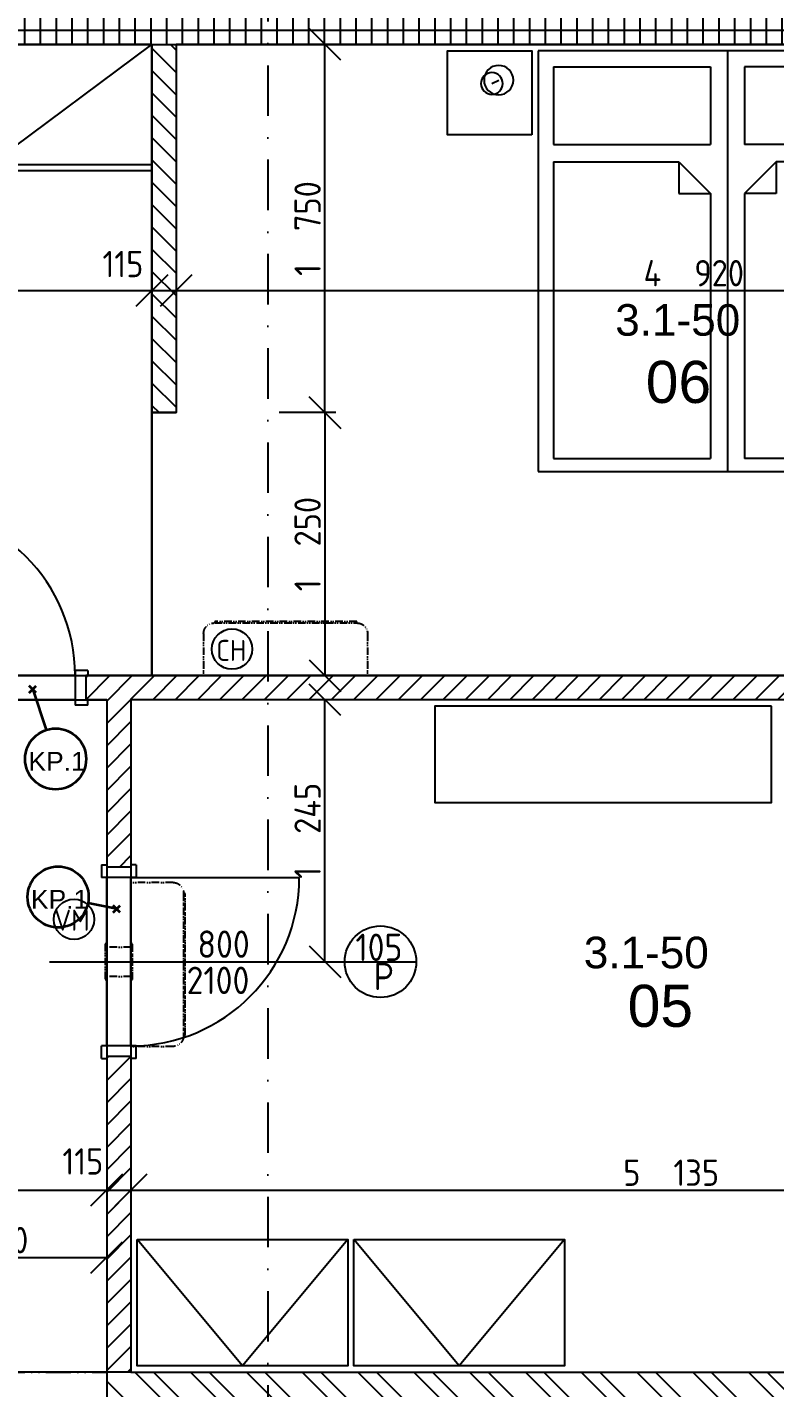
# Model space of a CAD drawing. Extents: x 4511820 to 5180432, y -1526536 to -944957.
# Drawn here: x 5034913 to 5038466, y -1162499 to -1156032 of the extents above; entities that cross this region are included whole.
import ezdxf

# ---------------------------------------------------------------- set-up
doc = ezdxf.new("R2010")
doc.units = 0
doc.header["$MEASUREMENT"] = 0
doc.linetypes.add('ACAD_ISO12W100', pattern=[22, 12, -3, 0.5, -3, 0.5, -3])
doc.linetypes.add('BODKOCIARKOVANA_3', pattern=[5.6, 3, -1.3, 0, -1.3])
doc.layers.get('0').update_dxf_attribs({"linetype": 'CONTINUOUS'})
doc.layers.get('Defpoints').update_dxf_attribs({"color": 61, "linetype": 'CONTINUOUS'})
for name, color, linetype in [('DVERE', 45, 'CONTINUOUS'), ('KÓTY', 4, 'CONTINUOUS'), ('MÚRY', 1, 'CONTINUOUS'), ('osi', 253, 'CONTINUOUS'), ('Plochy', 41, 'CONTINUOUS'), ('POPIS', 7, 'CONTINUOUS'), ('TENKÁ', 7, 'CONTINUOUS'), ('ZARIADENIE', 47, 'CONTINUOUS'), ('ZZ-chladenie', 133, 'CONTINUOUS'), ('zz-vetr', 52, 'CONTINUOUS'), ('ŠRAFY', 82, 'CONTINUOUS')]:
    doc.layers.add(name, color=color, linetype=linetype)
doc.layers.add('preklady', color=74, linetype='CONTINUOUS', lineweight=35)
doc.styles.add('ARIAL', font='arial.ttf')
doc.styles.add('STYLE1', font='isocp.shx')
doc.dimstyles.new('STANDARD-50', dxfattribs={"dimtxt": 125, "dimasz": 150, "dimexe": 10, "dimexo": 200, "dimgap": 20, "dimtad": 1, "dimdsep": 46, "dimlunit": 6, "dimtxsty": 'STYLE1', "dimblk1": 'OBLIQUE', "dimblk2": 'OBLIQUE', "dimsah": 1, "dimcen": 2.5, "dimse1": 1, "dimse2": 1, "dimadec": 0, "dimazin": 0, "dimtfac": 1, "dimtmove": 1, "dimatfit": 3, "dimldrblk": 'OBLIQUE', "dimfxl": 1, "dimtolj": 1, "dimtzin": 0, "dimarcsym": 0})
pattern_1 = [(45, (515270.5, 303822), (-53.0330086, 53.0330086), [])]

# ---------------------------------------------------------------- blocks, each defined once
blk = doc.blocks.new('DVOJPOSTEL')
at = {"layer": 'ZARIADENIE', "ltscale": 0.25}
for p, q in [((4444359, -1314665.2), (4444359, -1312665.2)), ((4444359, -1312665.2), (4446159, -1312665.2)), ((4445259, -1312665.2), (4445259, -1314665.2)), ((4446159, -1312665.2), (4446159, -1314665.2)), ((4444139.6, -1312821.2), (4444171.8, -1312805.1)), ((4446378.4, -1312821.2), (4446346.2, -1312805.1)), ((4446159, -1314665.2), (4444359, -1314665.2))]:
    blk.add_line(p, q, dxfattribs=at)
at = {"layer": 'ZARIADENIE', "color": 76, "ltscale": 0.25}
for p, q in [((4444432.3, -1312741.6), (4445177.9, -1312741.6)), ((4444432.3, -1312741.6), (4444432.3, -1313110.9)), ((4445177.9, -1312741.6), (4445177.9, -1313110.9)), ((4446085.7, -1312741.6), (4445340.1, -1312741.6)), ((4445340.1, -1312741.6), (4445340.1, -1313110.9)), ((4446085.7, -1312741.6), (4446085.7, -1313110.9)), ((4444432.3, -1313110.9), (4445177.9, -1313110.9)), ((4446085.7, -1313110.9), (4445340.1, -1313110.9)), ((4444432.3, -1313193.6), (4444432.3, -1314603.6)), ((4444432.3, -1313193.6), (4445027.9, -1313193.6)), ((4445027.9, -1313193.6), (4445177.9, -1313343.6)), ((4445027.9, -1313193.6), (4445027.9, -1313343.6)), ((4445490.1, -1313193.6), (4445340.1, -1313343.6)), ((4446085.7, -1313193.6), (4445490.1, -1313193.6)), ((4445490.1, -1313193.6), (4445490.1, -1313343.6)), ((4446085.7, -1313193.6), (4446085.7, -1314603.6)), ((4445027.9, -1313343.6), (4445177.9, -1313343.6)), ((4445177.9, -1313343.6), (4445177.9, -1314603.6)), ((4445340.1, -1313343.6), (4445340.1, -1314603.6)), ((4445490.1, -1313343.6), (4445340.1, -1313343.6)), ((4444432.3, -1314603.6), (4445177.9, -1314603.6)), ((4446085.7, -1314603.6), (4445340.1, -1314603.6))]:
    blk.add_line(p, q, dxfattribs=at)
at = {"layer": 'ZARIADENIE'}
for points in [[(4444329, -1313065.2), (4443929, -1313065.2), (4443929, -1312665.2), (4444329, -1312665.2)], [(4446189, -1313065.2), (4446589, -1313065.2), (4446589, -1312665.2), (4446189, -1312665.2)]]:
    blk.add_lwpolyline(points, close=True, dxfattribs=at)
at = {"layer": 'ZARIADENIE', "ltscale": 0.25}
for centre, radius in [((4444171.8, -1312805.1), 69.7), ((4446346.2, -1312805.1), 69.7), ((4444139.6, -1312821.2), 51.9), ((4446378.4, -1312821.2), 51.9)]:
    blk.add_circle(centre, radius, dxfattribs=at)
blk = doc.blocks.new('SKRINA')
at = {"layer": 'ZARIADENIE'}
for p, q in [((4449069, -1324645.2), (4448469, -1324145.2)), ((4448469, -1325145.2), (4449069, -1324645.2))]:
    blk.add_line(p, q, dxfattribs=at)
blk.add_lwpolyline([(4448469, -1324145.2), (4448469, -1325145.2), (4449069, -1325145.2), (4449069, -1324145.2)], close=True, dxfattribs=at)
blk = doc.blocks.new('_OBLIQUE')
at = {"color": 0, "linetype": 'ByBlock'}
blk.add_line((-0.5, -0.5), (0.5, 0.5), dxfattribs=at)
blk = doc.blocks.new('*D18769')
at = {"layer": 'Defpoints', "color": 0}
for p in [(5035506, -1157284), (5033406, -1157314.2), (5035506, -1157314.2)]:
    blk.add_point(p, dxfattribs=at)
at = {"layer": 'KÓTY', "color": 0, "lineweight": -2}
blk.add_line((5033406, -1157284), (5035506, -1157284), dxfattribs=at)
at = {"layer": 'KÓTY', "color": 0, "linetype": 'ByBlock', "lineweight": -2, "xscale": 150, "yscale": 150, "zscale": 150, "rotation": 180}
blk.add_blockref('_OBLIQUE', (5033406, -1157284), dxfattribs=at)
at = {"layer": 'KÓTY', "color": 0, "linetype": 'ByBlock', "lineweight": -2, "xscale": 150, "yscale": 150, "zscale": 150}
blk.add_blockref('_OBLIQUE', (5035506, -1157284), dxfattribs=at)
at = {"layer": 'KÓTY', "color": 0, "insert": (5034456, -1157201.5), "char_height": 125, "attachment_point": 5, "style": 'STYLE1'}
blk.add_mtext('\\A1;2ﾠ100', dxfattribs=at)
blk = doc.blocks.new('*D18770')
at = {"layer": 'Defpoints', "color": 0}
for p in [(5035621, -1157284), (5035506, -1157314.2), (5035621, -1157314.2)]:
    blk.add_point(p, dxfattribs=at)
at = {"layer": 'KÓTY', "color": 0, "lineweight": -2}
blk.add_line((5035506, -1157284), (5035621, -1157284), dxfattribs=at)
at = {"layer": 'KÓTY', "color": 0, "linetype": 'ByBlock', "lineweight": -2, "xscale": 150, "yscale": 150, "zscale": 150, "rotation": 180}
blk.add_blockref('_OBLIQUE', (5035506, -1157284), dxfattribs=at)
at = {"layer": 'KÓTY', "color": 0, "linetype": 'ByBlock', "lineweight": -2, "xscale": 150, "yscale": 150, "zscale": 150}
blk.add_blockref('_OBLIQUE', (5035621, -1157284), dxfattribs=at)
at = {"layer": 'KÓTY', "color": 0, "insert": (5035368, -1157158), "char_height": 125, "attachment_point": 5, "style": 'STYLE1'}
blk.add_mtext('\\A1;115', dxfattribs=at)
blk = doc.blocks.new('*D18771')
at = {"layer": 'Defpoints', "color": 0}
for p in [(5040541, -1157144.2), (5040541, -1157284), (5035621, -1157314.2)]:
    blk.add_point(p, dxfattribs=at)
at = {"layer": 'KÓTY', "color": 0, "lineweight": -2}
blk.add_line((5035621, -1157284), (5040541, -1157284), dxfattribs=at)
at = {"layer": 'KÓTY', "color": 0, "linetype": 'ByBlock', "lineweight": -2, "xscale": 150, "yscale": 150, "zscale": 150, "rotation": 180}
blk.add_blockref('_OBLIQUE', (5035621, -1157284), dxfattribs=at)
at = {"layer": 'KÓTY', "color": 0, "linetype": 'ByBlock', "lineweight": -2, "xscale": 150, "yscale": 150, "zscale": 150}
blk.add_blockref('_OBLIQUE', (5040541, -1157284), dxfattribs=at)
at = {"layer": 'KÓTY', "color": 0, "insert": (5038081, -1157201.5), "char_height": 125, "attachment_point": 5, "style": 'STYLE1'}
blk.add_mtext('\\A1;4ﾠ920', dxfattribs=at)
blk = doc.blocks.new('*D19032')
at = {"layer": 'Defpoints', "color": 0}
for p in [(5036183.3, -1159229.2), (5036328, -1159229.2), (5036183.3, -1160474.2)]:
    blk.add_point(p, dxfattribs=at)
at = {"layer": 'KÓTY', "color": 0, "lineweight": -2}
blk.add_line((5036328, -1160474.2), (5036328, -1159229.2), dxfattribs=at)
at = {"layer": 'KÓTY', "color": 0, "linetype": 'ByBlock', "lineweight": -2, "xscale": 150, "yscale": 150, "zscale": 150}
for p, rotation in [((5036328, -1159229.2), 90), ((5036328, -1160474.2), 270)]:
    blk.add_blockref('_OBLIQUE', p, dxfattribs=dict(at, rotation=rotation))
at = {"layer": 'KÓTY', "color": 0, "insert": (5036245.5, -1159851.7), "char_height": 125, "attachment_point": 5, "rotation": 90, "style": 'STYLE1'}
blk.add_mtext('\\A1;1ﾠ245', dxfattribs=at)
blk = doc.blocks.new('*D19067')
at = {"layer": 'Defpoints', "color": 0}
for p in [(5035291, -1161559.5), (5033291, -1162424.2), (5035291, -1162424.2)]:
    blk.add_point(p, dxfattribs=at)
at = {"layer": 'KÓTY', "color": 0, "lineweight": -2}
blk.add_line((5033291, -1161559.5), (5035291, -1161559.5), dxfattribs=at)
at = {"layer": 'KÓTY', "color": 0, "linetype": 'ByBlock', "lineweight": -2, "xscale": 150, "yscale": 150, "zscale": 150, "rotation": 180}
blk.add_blockref('_OBLIQUE', (5033291, -1161559.5), dxfattribs=at)
at = {"layer": 'KÓTY', "color": 0, "linetype": 'ByBlock', "lineweight": -2, "xscale": 150, "yscale": 150, "zscale": 150}
blk.add_blockref('_OBLIQUE', (5035291, -1161559.5), dxfattribs=at)
at = {"layer": 'KÓTY', "color": 0, "insert": (5034291, -1161477), "char_height": 125, "attachment_point": 5, "style": 'STYLE1'}
blk.add_mtext('\\A1;2ﾠ000', dxfattribs=at)
blk = doc.blocks.new('*D19068')
at = {"layer": 'Defpoints', "color": 0}
for p in [(5035406, -1161559.5), (5035291, -1162424.2), (5035406, -1162424.2)]:
    blk.add_point(p, dxfattribs=at)
at = {"layer": 'KÓTY', "color": 0, "lineweight": -2}
blk.add_line((5035291, -1161559.5), (5035406, -1161559.5), dxfattribs=at)
at = {"layer": 'KÓTY', "color": 0, "linetype": 'ByBlock', "lineweight": -2, "xscale": 150, "yscale": 150, "zscale": 150, "rotation": 180}
blk.add_blockref('_OBLIQUE', (5035291, -1161559.5), dxfattribs=at)
at = {"layer": 'KÓTY', "color": 0, "linetype": 'ByBlock', "lineweight": -2, "xscale": 150, "yscale": 150, "zscale": 150}
blk.add_blockref('_OBLIQUE', (5035406, -1161559.5), dxfattribs=at)
at = {"layer": 'KÓTY', "color": 0, "insert": (5035177.5, -1161423.5), "char_height": 125, "attachment_point": 5, "style": 'STYLE1'}
blk.add_mtext('\\A1;115', dxfattribs=at)
blk = doc.blocks.new('*D19069')
at = {"layer": 'Defpoints', "color": 0}
for p in [(5040541, -1161559.5), (5035406, -1162424.2), (5040541, -1162424.2)]:
    blk.add_point(p, dxfattribs=at)
at = {"layer": 'KÓTY', "color": 0, "lineweight": -2}
blk.add_line((5035406, -1161559.5), (5040541, -1161559.5), dxfattribs=at)
at = {"layer": 'KÓTY', "color": 0, "linetype": 'ByBlock', "lineweight": -2, "xscale": 150, "yscale": 150, "zscale": 150, "rotation": 180}
blk.add_blockref('_OBLIQUE', (5035406, -1161559.5), dxfattribs=at)
at = {"layer": 'KÓTY', "color": 0, "linetype": 'ByBlock', "lineweight": -2, "xscale": 150, "yscale": 150, "zscale": 150}
blk.add_blockref('_OBLIQUE', (5040541, -1161559.5), dxfattribs=at)
at = {"layer": 'KÓTY', "color": 0, "insert": (5037973.5, -1161477), "char_height": 125, "attachment_point": 5, "style": 'STYLE1'}
blk.add_mtext('\\A1;5ﾠ135', dxfattribs=at)
blk = doc.blocks.new('*D19083')
at = {"layer": 'Defpoints', "color": 0}
for p in [(5035621, -1157864.2), (5035621, -1159114.2), (5036328, -1159114.2)]:
    blk.add_point(p, dxfattribs=at)
at = {"layer": 'KÓTY', "color": 0, "lineweight": -2}
blk.add_line((5036328, -1157864.2), (5036328, -1159114.2), dxfattribs=at)
at = {"layer": 'KÓTY', "color": 0, "linetype": 'ByBlock', "lineweight": -2, "xscale": 150, "yscale": 150, "zscale": 150}
for p, rotation in [((5036328, -1157864.2), 90), ((5036328, -1159114.2), 270)]:
    blk.add_blockref('_OBLIQUE', p, dxfattribs=dict(at, rotation=rotation))
at = {"layer": 'KÓTY', "color": 0, "insert": (5036245.5, -1158489.2), "char_height": 125, "attachment_point": 5, "rotation": 90, "style": 'STYLE1'}
blk.add_mtext('\\A1;1ﾠ250', dxfattribs=at)
blk = doc.blocks.new('*D19084')
at = {"layer": 'Defpoints', "color": 0}
for p in [(5035621, -1156114.2), (5036328, -1156114.2), (5035621, -1157864.2)]:
    blk.add_point(p, dxfattribs=at)
at = {"layer": 'KÓTY', "color": 0, "lineweight": -2}
blk.add_line((5036328, -1157864.2), (5036328, -1156114.2), dxfattribs=at)
at = {"layer": 'KÓTY', "color": 0, "linetype": 'ByBlock', "lineweight": -2, "xscale": 150, "yscale": 150, "zscale": 150}
for p, rotation in [((5036328, -1156114.2), 90), ((5036328, -1157864.2), 270)]:
    blk.add_blockref('_OBLIQUE', p, dxfattribs=dict(at, rotation=rotation))
at = {"layer": 'KÓTY', "color": 0, "insert": (5036245.5, -1156989.2), "char_height": 125, "attachment_point": 5, "rotation": 90, "style": 'STYLE1'}
blk.add_mtext('\\A1;1ﾠ750', dxfattribs=at)
blk = doc.blocks.new('chlj3')
at = {"layer": 'ZZ-chladenie', "linetype": 'ACAD_ISO12W100', "ltscale": 3}
for p, q in [((5005195.8, -1151691.8), (5005395.8, -1151691.8)), ((5005195.8, -1152470.8), (5005395.8, -1152470.8))]:
    blk.add_line(p, q, dxfattribs=at)
blk.add_lwpolyline([(5005145.8, -1152419.2), (5005138.4, -1152419.2), (5005138.4, -1151744.5), (5005145.8, -1151744.5)], close=True, dxfattribs=at)
for centre, start, end in [((5005195.8, -1151741.8), 90, 180), ((5005195.8, -1152420.8), 180, 270)]:
    blk.add_arc(centre, 50, start, end, dxfattribs=at)
blk = doc.blocks.new('*D21968')
at = {"layer": 'Defpoints', "color": 0}
for p in [(5035291, -1161880), (5034121, -1162424.2), (5035291, -1162424.2)]:
    blk.add_point(p, dxfattribs=at)
at = {"layer": 'KÓTY', "color": 0, "lineweight": -2}
blk.add_line((5034121, -1161880), (5035291, -1161880), dxfattribs=at)
at = {"layer": 'KÓTY', "color": 0, "linetype": 'ByBlock', "lineweight": -2, "xscale": 150, "yscale": 150, "zscale": 150, "rotation": 180}
blk.add_blockref('_OBLIQUE', (5034121, -1161880), dxfattribs=at)
at = {"layer": 'KÓTY', "color": 0, "linetype": 'ByBlock', "lineweight": -2, "xscale": 150, "yscale": 150, "zscale": 150}
blk.add_blockref('_OBLIQUE', (5035291, -1161880), dxfattribs=at)
at = {"layer": 'KÓTY', "color": 0, "insert": (5034706, -1161797.5), "char_height": 125, "attachment_point": 5, "style": 'STYLE1'}
blk.add_mtext('\\A1;1ﾠ170', dxfattribs=at)

msp = doc.modelspace()

# ---------------------------------------------------------------- hatches: boundary and pattern name
at = {"layer": 'ŠRAFY', "ltscale": 0.25}
h = msp.add_hatch(dxfattribs=at)
h.set_pattern_fill('ANSI37', color=256, scale=600, angle=45)
h.set_pattern_definition([(90, (-3307273.674, 668852.734), (-75, 1e-14), []), (180, (-3307273.674, 668852.734), (-1e-14, -75), [])])
h.paths.add_polyline_path([(5033291, -1156114.191), (5033406, -1156114.191), (5035506, -1156114.191), (5035621, -1156114.191), (5040541, -1156114.191), (5040541, -1155814.191), (5035531, -1155814.191), (5035416, -1155814.191), (5033531, -1155814.191), (5033416, -1155814.191), (5033291, -1155814.191)])
h = msp.add_hatch(dxfattribs=at)
h.set_pattern_fill('ANSI31', color=256, scale=600, angle=90, style=0)
h.set_pattern_definition([(135, (-2976355.03, 198812.926), (-53.0330086, -53.0330086), [])])
h.paths.add_polyline_path([(5035506, -1157864.191), (5035621, -1157864.191), (5035621, -1156114.191), (5035506, -1156114.191)])
h = msp.add_hatch(dxfattribs=at)
h.set_pattern_fill('ANSI31', color=256, scale=600, style=0)
h.set_pattern_definition(pattern_1)
h.paths.add_polyline_path([(5040541, -1159229.191), (5040541, -1159114.191), (5035191, -1159114.191), (5035191, -1159229.191), (5035291, -1159229.191), (5035291, -1160024.191), (5035406, -1160024.191), (5035406, -1159229.191)])
h = msp.add_hatch(dxfattribs=at)
h.set_pattern_fill('ANSI31', color=256, scale=600, style=0)
h.set_pattern_definition(pattern_1)
h.paths.add_polyline_path([(5035291, -1162424.191), (5035406, -1162424.191), (5035406, -1160934.191), (5035406, -1160924.191), (5035291, -1160924.191), (5035291, -1160934.191)])
at = {"layer": 'ŠRAFY'}
h = msp.add_hatch(dxfattribs=at)
h.set_pattern_fill('ANSI32', color=256, scale=500, angle=90)
h.set_pattern_definition([(135, (515810.9, 44482.1), (-132.5825215, -132.5825215), []), (135, (515810.9, 44570.48), (-132.5825215, -132.5825215), [])])
h.paths.add_polyline_path([(5035291, -1162724.191), (5040541, -1162724.191), (5040541, -1162424.191), (5035406, -1162424.191), (5035291, -1162424.191)])

# ---------------------------------------------------------------- linework, layer by layer
at = {"layer": 'DVERE', "ltscale": 0.25}
for p, q in [((5035201, -1159089.191), (5035141, -1159089.191)), ((5035141, -1159089.191), (5035141, -1159254.191)), ((5035201, -1159089.191), (5035201, -1159114.191)), ((5035141, -1159114.191), (5034341, -1159114.191)), ((5035141, -1159229.191), (5034341, -1159229.191)), ((5035201, -1159254.191), (5035141, -1159254.191)), ((5035201, -1159254.191), (5035201, -1159229.191)), ((5035266, -1160014.191), (5035266, -1160074.191)), ((5035266, -1160014.191), (5035291, -1160014.191)), ((5035431, -1160014.191), (5035406, -1160014.191)), ((5035431, -1160014.191), (5035431, -1160074.191)), ((5035431, -1160074.191), (5035266, -1160074.191)), ((5035291, -1160874.191), (5035291, -1160074.191)), ((5035406, -1160874.191), (5035406, -1160074.191)), ((5035406, -1160074.191), (5036206, -1160074.191)), ((5035019.172, -1160474.191), (5036421.828, -1160474.191)), ((5036421.828, -1160474.191), (5036761.828, -1160474.191)), ((5035266, -1160934.191), (5035266, -1160874.191)), ((5035431, -1160874.191), (5035266, -1160874.191)), ((5035431, -1160934.191), (5035431, -1160874.191)), ((5035266, -1160934.191), (5035291, -1160934.191)), ((5035431, -1160934.191), (5035406, -1160934.191))]:
    msp.add_line(p, q, dxfattribs=at)
msp.add_circle((5036591.828, -1160474.191), 170, dxfattribs=at)
for centre, start, end in [((5034341, -1159114.191), 0, 90), ((5035406, -1160074.191), 270, 0)]:
    msp.add_arc(centre, 800, start, end, dxfattribs=at)
at = {"layer": 'KÓTY'}
msp.add_line((5036379.5, -1157864.191), (5036110.5, -1157864.191), dxfattribs=at)
at = {"layer": 'MÚRY'}
for p, q in [((5033406, -1156114.191), (5035506, -1156114.191)), ((5035506, -1156114.191), (5035506, -1157864.191)), ((5035621, -1156114.191), (5040541, -1156114.191)), ((5035621, -1156114.191), (5035621, -1157864.191)), ((5035506, -1157864.191), (5035621, -1157864.191)), ((5040541, -1159114.191), (5035191, -1159114.191)), ((5035291, -1159229.191), (5035191, -1159229.191)), ((5040541, -1159229.191), (5035406, -1159229.191)), ((5035406, -1162424.191), (5040541, -1162424.191))]:
    msp.add_line(p, q, dxfattribs=at)
at = {"layer": 'MÚRY', "ltscale": 0.25}
for p, q in [((5035191, -1159114.191), (5035191, -1159229.191)), ((5035291, -1159229.191), (5035291, -1160024.191)), ((5035406, -1159229.191), (5035406, -1160024.191)), ((5035406, -1160024.191), (5035291, -1160024.191)), ((5035291, -1160924.191), (5035291, -1162724.191)), ((5035406, -1160924.191), (5035291, -1160924.191)), ((5035406, -1160924.191), (5035406, -1162424.191))]:
    msp.add_line(p, q, dxfattribs=at)
at = {"layer": 'osi', "linetype": 'BODKOCIARKOVANA_3', "ltscale": 80}
msp.add_line((5036056, -1134257), (5036056, -1171774.191), dxfattribs=at)
at = {"layer": 'Plochy'}
for points in [[(5035506, -1156114.191), (5033406, -1156114.191), (5033406, -1159114.191), (5035506, -1159114.191)], [(5040541, -1156114.191), (5035621, -1156114.191), (5035621, -1157864.191), (5035506, -1157864.191), (5035506, -1159114.191), (5040541, -1159114.191)], [(5029486, -1160424.191), (5029486, -1158114.191), (5033291, -1158114.191), (5033291, -1159229.191), (5035291, -1159229.191), (5035291, -1162424.191), (5033291, -1162424.191), (5033291, -1160424.191)], [(5040541, -1159229.191), (5035406, -1159229.191), (5035406, -1162424.191), (5040541, -1162424.191)]]:
    msp.add_lwpolyline(points, close=True, dxfattribs=at)
at = {"layer": 'preklady'}
for p, q in [((5034922.882, -1159196.616), (5034956.116, -1159163.382)), ((5034956.117, -1159196.617), (5034922.883, -1159163.383)), ((5034939.499, -1159179.999), (5035002.717, -1159372.658)), ((5035337.499, -1160222.999), (5035202.005, -1160195.386)), ((5035320.882, -1160239.616), (5035354.116, -1160206.382)), ((5035354.117, -1160239.617), (5035320.883, -1160206.383))]:
    msp.add_line(p, q, dxfattribs=at)
at = {"layer": 'preklady', "ltscale": 0.25}
for centre in [(5035047.925, -1159510.43), (5035059.925, -1160166.43)]:
    msp.add_circle(centre, 145, dxfattribs=at)
at = {"layer": 'TENKÁ'}
for p, q in [((5035506, -1156114.191), (5035621, -1156114.191)), ((5035406, -1162424.191), (5035291, -1162424.191))]:
    msp.add_line(p, q, dxfattribs=at)
at = {"layer": 'TENKÁ', "linetype": 'ACAD_ISO12W100', "ltscale": 10}
msp.add_line((5034121, -1162424.191), (5035291, -1162424.191), dxfattribs=at)
at = {"layer": 'ZARIADENIE'}
for p, q in [((5034741, -1156684.191), (5035506, -1156114.191)), ((5033976, -1156684.191), (5035506, -1156684.191)), ((5034006, -1156714.191), (5035506, -1156714.191))]:
    msp.add_line(p, q, dxfattribs=at)
at = {"layer": 'ZARIADENIE', "color": 45, "ltscale": 0.25}
msp.add_lwpolyline([(5038451, -1159259.191), (5036851, -1159259.191), (5036851, -1159716.959), (5038451, -1159716.959)], close=True, dxfattribs=at)
at = {"layer": 'ZZ-chladenie'}
msp.add_circle((5035886.137, -1158988.321), 96, dxfattribs=at)
at = {"layer": 'zz-vetr', "linetype": 'ACAD_ISO12W100', "lineweight": -2, "ltscale": 3}
for p, q in [((5035406, -1160404.191), (5035291, -1160404.191)), ((5035406, -1160544.191), (5035291, -1160544.191))]:
    msp.add_line(p, q, dxfattribs=at)
for points in [[(5035284, -1160559.191), (5035291, -1160559.191), (5035291, -1160389.191), (5035284, -1160389.191)], [(5035406, -1160559.191), (5035413, -1160559.191), (5035413, -1160389.191), (5035406, -1160389.191)]]:
    msp.add_lwpolyline(points, close=True, dxfattribs=at)
at = {"layer": 'zz-vetr'}
msp.add_circle((5035135.335, -1160272.674), 96, dxfattribs=at)

# ---------------------------------------------------------------- block references
at = {"layer": 'ZARIADENIE', "color": 2, "xscale": -1}
msp.add_blockref('DVOJPOSTEL', (9483500, 156521), dxfattribs=at)
for p, rotation in [((3711290.809, 3286674.809), 89.99999999999994), ((3712320.809, 3286674.809), 89.99999999999993)]:
    msp.add_blockref('SKRINA', p, dxfattribs=dict(at, rotation=rotation))
at = {"layer": 'ZZ-chladenie', "xscale": -1, "rotation": 89.99999999999997}
msp.add_blockref('chlj3', (3884059.593, 3846281.63), dxfattribs=at)
at = {"layer": 'ZZ-chladenie', "xscale": -1}
msp.add_blockref('chlj3', (10040801.821, -8405.784), dxfattribs=at)

# ---------------------------------------------------------------- texts
at = {"layer": 'DVERE', "style": 'STYLE1'}
for s, p in [('105', (5036472.798, -1160470.691)), ('P', (5036559.798, -1160609.328))]:
    msp.add_text(s, height=130, dxfattribs=at).set_placement(p)
at = {"layer": 'POPIS', "lineweight": 40, "ltscale": 0.25, "style": 'ARIAL'}
for s, height, p in [('3.1-50', 150, (5037707.769, -1157498.77)), ('06', 200, (5037852.811, -1157818.27)), ('3.1-50', 150, (5037558.269, -1160505.27)), ('05', 200, (5037766.811, -1160783.77))]:
    msp.add_text(s, height=height, dxfattribs=at).set_placement(p)
at = {"layer": 'preklady', "linetype": 'Continuous', "lineweight": 20, "style": 'ARIAL'}
for p in [(5034918.661, -1159566.687), (5034930.661, -1160222.687)]:
    msp.add_text('KP.1', height=90, dxfattribs=at).set_placement(p)
at = {"layer": 'TENKÁ', "linetype": 'Continuous', "style": 'STYLE1'}
for s, p in [('800', (5035722.33, -1160455.608)), ('2100', (5035670.556, -1160627.716))]:
    msp.add_text(s, height=130, dxfattribs=at).set_placement(p)
at = {"layer": 'ZZ-chladenie', "style": 'STYLE1'}
msp.add_text('CH', height=100, dxfattribs=at).set_placement((5035811.509, -1159044.52))
at = {"layer": 'zz-vetr', "style": 'STYLE1'}
msp.add_text('VM', height=100, dxfattribs=at).set_placement((5035041.028, -1160326.686))

# ---------------------------------------------------------------- dimensions: what is measured, and where the dimension line sits
at = {"layer": 'KÓTY'}
for base, p1, p2, picture, middle in [((5036328, -1156114.191), (5035621, -1157864.191), (5035621, -1156114.191), '*D19084', (5036245.457, -1156989.191)), ((5036328, -1159114.191), (5035621, -1157864.191), (5035621, -1159114.191), '*D19083', (5036245.457, -1158489.191)), ((5036328, -1159229.191), (5036183.32, -1160474.191), (5036183.32, -1159229.191), '*D19032', (5036245.457, -1159851.691))]:
    dim = msp.add_linear_dim(base=base, p1=p1, p2=p2, angle=90, dimstyle='STANDARD-50', dxfattribs=at)
    dim.commit()
    dim.dimension.update_dxf_attribs({"geometry": picture, "text_midpoint": middle})
for base, p1, p2, picture, middle in [((5035621, -1157284), (5035506, -1157314.191), (5035621, -1157314.191), '*D18770', (5035368, -1157240.5)), ((5035406, -1161559.5), (5035291, -1162424.191), (5035406, -1162424.191), '*D19068', (5035177.5, -1161506))]:
    dim = msp.add_linear_dim(base=base, p1=p1, p2=p2, dimstyle='STANDARD-50', dxfattribs=at)
    dim.commit()
    dim.dimension.update_dxf_attribs({"geometry": picture, "text_midpoint": middle, "dimtype": 160})
for base, p1, p2, picture, middle in [((5035506, -1157284), (5033406, -1157314.191), (5035506, -1157314.191), '*D18769', (5034456, -1157201.457)), ((5040541, -1157284), (5035621, -1157314.191), (5040541, -1157144.191), '*D18771', (5038081, -1157201.457)), ((5035291, -1161559.5), (5033291, -1162424.191), (5035291, -1162424.191), '*D19067', (5034291, -1161476.957)), ((5040541, -1161559.5), (5035406, -1162424.191), (5040541, -1162424.191), '*D19069', (5037973.5, -1161476.957))]:
    dim = msp.add_linear_dim(base=base, p1=p1, p2=p2, dimstyle='STANDARD-50', dxfattribs=at)
    dim.commit()
    dim.dimension.update_dxf_attribs({"geometry": picture, "text_midpoint": middle})
dim = msp.add_linear_dim(base=(5035291, -1161880), p1=(5034121, -1162424.191), p2=(5035291, -1162424.191), dimstyle='STANDARD-50', override={"dimtxsty": 'STYLE1', "dimldrblk": 'OBLIQUE'}, dxfattribs=at)
dim.commit()
dim.dimension.update_dxf_attribs({"geometry": '*D21968', "text_midpoint": (5034706, -1161797.457)})

doc.saveas('drawing.dxf')
